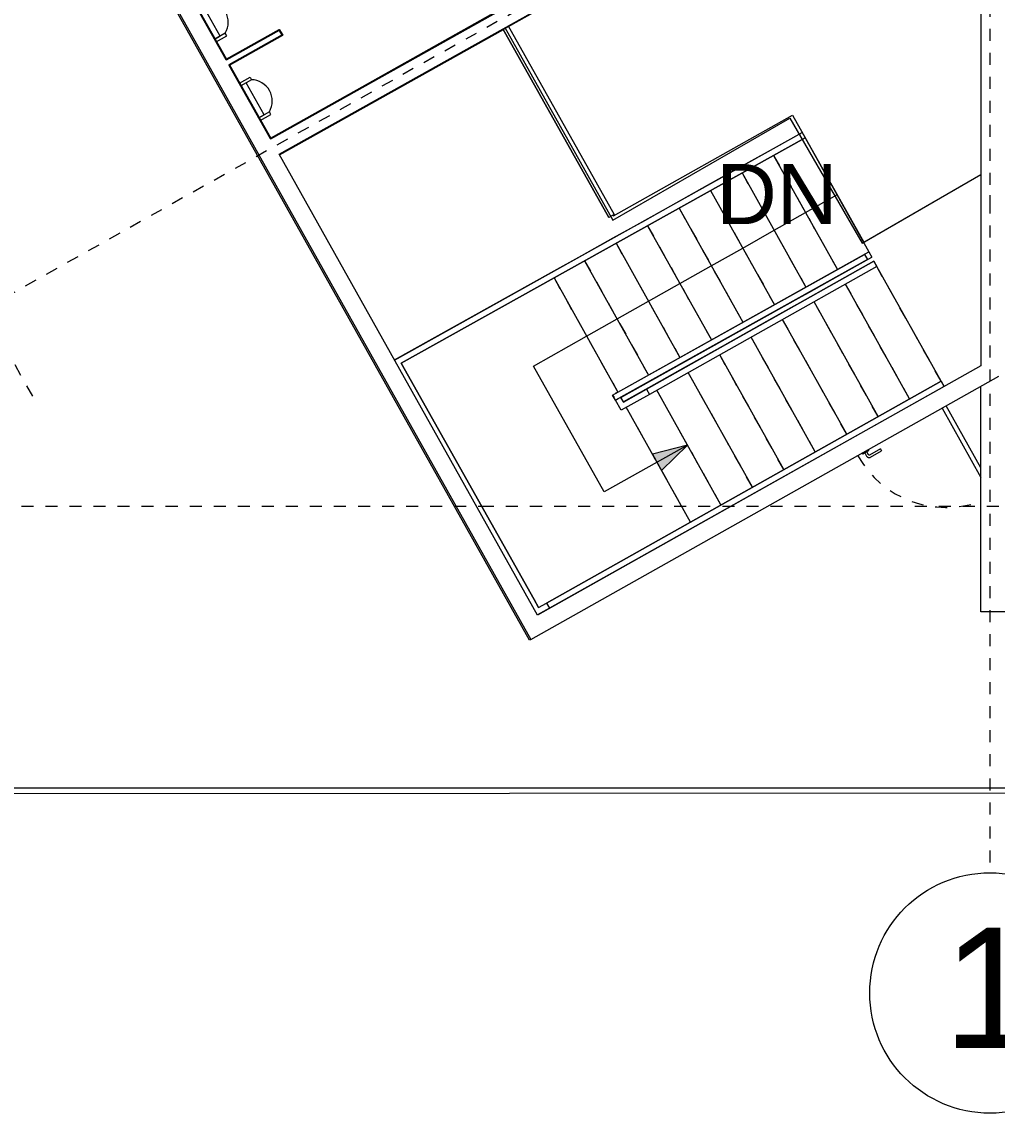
# Model space of a CAD drawing. Header units: metres. Extents: x -10 to 246, y 16 to 113.
# Drawn here: x 2.86 to 10.97, y 43.3 to 52.37 of the extents above; entities that cross this region are included whole.
import ezdxf

# ---------------------------------------------------------------- set-up
doc = ezdxf.new("R2010")
doc.units = ezdxf.units.M
for name, pattern in [('Basculante', [0.004, 0.0025, -0.0015]), ('LineaDiscontinua-1_5mm', [0.003, 0.0015, -0.0015]), ('LíneaDeRejilla', [0.021, 0.012, -0.003, 0.003, -0.003])]:
    doc.linetypes.add(name, pattern=pattern)
for name, color, linetype, lineweight in [('A-BRND', 11, 'Continuous', 5), ('A-DETL-3', 151, 'Continuous', 5), ('A-ESCA', 31, 'Continuous', 5), ('A-MURO', 113, 'Continuous', 9), ('A-PISO', 51, 'Continuous', 9), ('A-PUER', 31, 'Continuous', 5), ('A-WALL', 113, 'Continuous', 18), ('H-HID-APAR', 6, 'Continuous', 5), ('S-ESCA-IDEN', 31, 'Continuous', 5), ('S-REJI', 1, 'Continuous', 5), ('S-REJI-IDEN', 1, 'Continuous', 5)]:
    doc.layers.add(name, color=color, linetype=linetype, lineweight=lineweight)
doc.layers.add('AREAS LIBRES', color=1, linetype='Continuous')
doc.styles.add('Arial_3', font='Arial.ttf', dxfattribs={"height": 0.5})
doc.styles.add('Arial_5', font='Arial.ttf', dxfattribs={"height": 1})

# ---------------------------------------------------------------- blocks, each defined once
blk = doc.blocks.new('Puerta-Batiente-HojaLisa - 900x2200-V12-Nivel 2')
at = {"layer": 'A-PUER'}
for p, q in [((-0.382, 0.075), (-0.382, 0.7354)), ((-0.422, 0.6643), (-0.422, 0.075))]:
    blk.add_line(p, q, dxfattribs=at)
at = {"layer": 'A-PUER', "linetype": 'LineaDiscontinua-1_5mm'}
blk.add_arc((-0.422, 0.075), 0.844, 360, 80.78764, dxfattribs=at)
blk = doc.blocks.new('Manija-Horizontal-SinCerradura - 120-1041476-Nivel 2')
at = {"layer": 'A-PUER'}
for p, q in [((0.12, 0), (0.12, -0.008)), ((0.18, -0.008), (0.18, 0)), ((0.12, -0.008), (0.124, -0.008)), ((0.18, -0.008), (0.12, -0.008)), ((0.14, -0.008), (0.14, -0.038)), ((0.16, -0.038), (0.16, -0.008)), ((0.27, -0.043), (0.165, -0.043)), ((0.165, -0.063), (0.27, -0.063)), ((0.176, -0.008), (0.18, -0.008)), ((0.27, -0.043), (0.27, -0.063))]:
    blk.add_line(p, q, dxfattribs=at)
at = {"layer": 'A-PUER', "flags": 128}
for points in [[(0.14, -0.038), (0.14, -0.039), (0.1401, -0.04), (0.1402, -0.041), (0.1403, -0.042), (0.1405, -0.043), (0.1407, -0.0439), (0.141, -0.0449), (0.1413, -0.0459), (0.1416, -0.0468), (0.142, -0.0477), (0.1424, -0.0486), (0.1428, -0.0495), (0.1433, -0.0504), (0.1438, -0.0513), (0.1444, -0.0521), (0.1449, -0.0529), (0.1456, -0.0537), (0.1462, -0.0545), (0.1469, -0.0552), (0.1476, -0.0559), (0.1483, -0.0566), (0.1491, -0.0573), (0.1499, -0.0579), (0.1507, -0.0585), (0.1515, -0.059), (0.1523, -0.0596), (0.1532, -0.06), (0.1541, -0.0605), (0.155, -0.0609), (0.1559, -0.0613), (0.1569, -0.0616), (0.1578, -0.062), (0.1588, -0.0622), (0.1598, -0.0624), (0.1608, -0.0626), (0.1617, -0.0628), (0.1627, -0.0629), (0.1637, -0.063), (0.1647, -0.063), (0.165, -0.063)], [(0.165, -0.043), (0.1648, -0.043), (0.1646, -0.043), (0.1644, -0.043), (0.1642, -0.0429), (0.164, -0.0429), (0.1638, -0.0429), (0.1636, -0.0428), (0.1634, -0.0427), (0.1632, -0.0427), (0.1631, -0.0426), (0.1629, -0.0425), (0.1627, -0.0424), (0.1625, -0.0423), (0.1623, -0.0422), (0.1622, -0.0421), (0.162, -0.042), (0.1619, -0.0419), (0.1617, -0.0418), (0.1616, -0.0416), (0.1614, -0.0415), (0.1613, -0.0413), (0.1611, -0.0412), (0.161, -0.041), (0.1609, -0.0409), (0.1608, -0.0407), (0.1607, -0.0405), (0.1606, -0.0404), (0.1605, -0.0402), (0.1604, -0.04), (0.1603, -0.0398), (0.1603, -0.0396), (0.1602, -0.0394), (0.1602, -0.0392), (0.1601, -0.039), (0.1601, -0.0388), (0.16, -0.0387), (0.16, -0.0385), (0.16, -0.0383), (0.16, -0.0381), (0.16, -0.038)]]:
    blk.add_lwpolyline(points, dxfattribs=at)
blk = doc.blocks.new('Top Rail Type - Top Rail_Internal_-1175743-Nivel 2')
at = {"layer": 'A-BRND'}
for p, q in [((7.7706, 49.2695), (9.867, 50.4399)), ((9.8914, 50.3963), (7.795, 49.2259)), ((9.867, 50.4399), (9.8914, 50.3963)), ((8.0522, 49.3189), (9.9432, 50.3821)), ((9.9677, 50.3385), (8.0767, 49.2753)), ((9.9432, 50.3821), (9.9677, 50.3385)), ((7.8606, 49.2112), (8.0522, 49.3189)), ((8.0522, 49.3189), (8.0767, 49.2753)), ((7.795, 49.2259), (7.7706, 49.2695)), ((7.7706, 49.2694), (7.7828, 49.2477)), ((7.8141, 49.2939), (7.7924, 49.2817)), ((7.7951, 49.2258), (7.8168, 49.2381)), ((7.8416, 49.1431), (7.7951, 49.2258)), ((7.8387, 49.2503), (7.8606, 49.2112)), ((8.0767, 49.2753), (7.8416, 49.1431))]:
    blk.add_line(p, q, dxfattribs=at)
blk = doc.blocks.new('Top Rail Type - Top Rail_Internal_-V79-Nivel 2')
at = {"layer": 'A-BRND'}
for p, q in [((7.7705, 49.2695), (9.9024, 50.4597)), ((7.8387, 49.2503), (9.9268, 50.416)), ((9.9024, 50.4597), (9.9268, 50.416)), ((9.9432, 50.3821), (8.0522, 49.3189)), ((9.9677, 50.3385), (8.0767, 49.2753)), ((9.9677, 50.3385), (9.9432, 50.3821)), ((8.0522, 49.3189), (7.8606, 49.2112)), ((7.8416, 49.1431), (7.7951, 49.2258)), ((7.8606, 49.2112), (7.8387, 49.2503)), ((8.0767, 49.2753), (7.8416, 49.1431))]:
    blk.add_line(p, q, dxfattribs=at)
blk = doc.blocks.new('Top Rail Type - Top Rail_Internal_-1175757-Nivel 2')
at = {"layer": 'A-BRND'}
for p, q in [((5.958, 49.5608), (9.3477, 51.4532)), ((9.3721, 51.4096), (6.0133, 49.5344)), ((9.3477, 51.4532), (9.3721, 51.4096)), ((6.0133, 49.5344), (7.1191, 47.5676)), ((7.2213, 47.539), (10.504, 49.3847)), ((10.5285, 49.3411), (7.2458, 47.4954)), ((10.504, 49.3847), (10.5285, 49.3411)), ((7.1191, 47.5676), (7.1559, 47.5022)), ((7.2458, 47.4954), (7.1469, 47.4398)), ((7.1559, 47.5022), (7.2213, 47.539)), ((7.2213, 47.539), (7.2458, 47.4954))]:
    blk.add_line(p, q, dxfattribs=at)
blk = doc.blocks.new('Top Rail Type - Top Rail_Internal_-V80-Nivel 2')
at = {"layer": 'A-BRND'}
for p, q in [((5.958, 49.5608), (9.3477, 51.4532)), ((6.0133, 49.5344), (9.3721, 51.4096)), ((9.3477, 51.4532), (9.3721, 51.4096)), ((7.1191, 47.5676), (6.0133, 49.5344)), ((10.504, 49.3847), (7.2213, 47.539)), ((10.5285, 49.3411), (7.2458, 47.4954)), ((10.5285, 49.3411), (10.504, 49.3847)), ((7.1559, 47.5022), (7.1191, 47.5676))]:
    blk.add_line(p, q, dxfattribs=at)
blk = doc.blocks.new('Top Rail Type - Top Rail_Internal_-1329604-Nivel 2')
at = {"layer": 'A-BRND'}
for p, q in [((7.7394, 50.7465), (6.8593, 52.3167)), ((6.9029, 52.3411), (7.783, 50.771)), ((7.783, 50.771), (7.7394, 50.7465))]:
    blk.add_line(p, q, dxfattribs=at)
blk = doc.blocks.new('Top Rail Type - Top Rail_Internal_-V88-Nivel 2')
at = {"layer": 'A-BRND'}
for p, q in [((6.8593, 52.3167), (7.7394, 50.7465)), ((6.9029, 52.3411), (7.783, 50.771)), ((7.783, 50.771), (7.7394, 50.7465))]:
    blk.add_line(p, q, dxfattribs=at)
blk = doc.blocks.new('M_Urinal-2D - M_Urinal-2D-V105-Nivel 2')
at = {"layer": 'H-HID-APAR'}
for p, q in [((-0.2869, 0.075), (-0.2869, 0.1766)), ((-0.2869, 0.1766), (-0.2615, 0.1766)), ((-0.2615, 0.1766), (-0.2615, 0.075)), ((0.0433, 0.1258), (-0.2615, 0.1258)), ((-0.2615, 0.1258), (-0.2615, 0.075)), ((0.0692, 0.1766), (0.0433, 0.1766)), ((0.0433, 0.1766), (0.0433, 0.075)), ((0.0433, 0.075), (0.0433, 0.1258)), ((0.0692, 0.075), (0.0692, 0.1766)), ((-0.2615, 0.075), (-0.2869, 0.075)), ((-0.2615, 0.075), (0.0433, 0.075)), ((0.0433, 0.075), (0.0692, 0.075))]:
    blk.add_line(p, q, dxfattribs=at)
blk.add_arc((-0.1091, 0.0862), 0.1772, 30.67011, 149.32989, dxfattribs=at)
blk = doc.blocks.new('Grid - 4mm-563819-Nivel 2')
at = {"layer": 'S-REJI-IDEN'}
blk.add_circle((0, 0), 0.004, dxfattribs=at)

msp = doc.modelspace()

# ---------------------------------------------------------------- hatches: boundary and pattern name
at = {"layer": 'S-ESCA-IDEN'}
msp.add_hatch(color=256, dxfattribs=at).paths.add_polyline_path([(8.1785, 48.6425), (8.3942, 48.8533), (8.1024, 48.7787)], flags=0)

# ---------------------------------------------------------------- linework, layer by layer
at = {"layer": 'A-DETL-3'}
for p, q in [((6.8759, 52.3259), (7.4633, 51.278)), ((7.7743, 50.7231), (9.2466, 51.5731)), ((9.2466, 51.5731), (9.8466, 50.5339)), ((7.4633, 51.278), (7.7743, 50.7231)), ((9.8466, 50.5339), (10.8351, 51.1046))]:
    msp.add_line(p, q, dxfattribs=at)
at = {"layer": 'A-ESCA'}
for p, q in [((9.0857, 51.3074), (9.3475, 51.4536)), ((9.3721, 51.4096), (9.9024, 50.4597)), ((8.8237, 51.1612), (9.0857, 51.3074)), ((9.1102, 51.2634), (9.6406, 50.3135)), ((8.5618, 51.0149), (8.8237, 51.1612)), ((8.8483, 51.1172), (9.3786, 50.1673)), ((8.2998, 50.8687), (8.5618, 51.0149)), ((8.5864, 50.9709), (9.1167, 50.021)), ((8.0379, 50.7224), (8.2998, 50.8687)), ((8.3244, 50.8247), (8.8547, 49.8748)), ((7.776, 50.5762), (8.0379, 50.7224)), ((8.0625, 50.6784), (8.5928, 49.7285)), ((7.514, 50.43), (7.776, 50.5762)), ((7.8005, 50.5322), (8.3308, 49.5823)), ((7.2598, 50.288), (7.514, 50.43)), ((9.6651, 50.2695), (9.927, 50.4157)), ((7.5386, 50.386), (8.0689, 49.4361)), ((9.943, 50.3824), (9.6835, 50.2366)), ((10.504, 49.3847), (9.9677, 50.3385)), ((5.9578, 49.5611), (7.2598, 50.288)), ((7.2843, 50.244), (7.8147, 49.2941)), ((9.4032, 50.1233), (9.6651, 50.2695)), ((9.6835, 50.2366), (9.422, 50.0895)), ((9.1412, 49.977), (9.4032, 50.1233)), ((10.2415, 49.2371), (9.7081, 50.1926)), ((9.422, 50.0895), (9.1605, 49.9425)), ((9.98, 49.0901), (9.4466, 50.0455)), ((8.8793, 49.8308), (9.1412, 49.977)), ((9.1605, 49.9425), (8.899, 49.7955)), ((9.7185, 48.9431), (9.1851, 49.8985)), ((8.6174, 49.6845), (8.8793, 49.8308)), ((8.899, 49.7955), (8.6375, 49.6485)), ((9.457, 48.796), (8.9236, 49.7515)), ((8.3554, 49.5383), (8.6174, 49.6845)), ((8.6375, 49.6485), (8.376, 49.5014)), ((9.1955, 48.649), (8.6621, 49.6044)), ((8.0935, 49.3921), (8.3554, 49.5383)), ((8.376, 49.5014), (8.1145, 49.3544)), ((7.8392, 49.2501), (8.0935, 49.3921)), ((8.934, 48.502), (8.4006, 49.4574)), ((8.1145, 49.3544), (7.8608, 49.2118)), ((8.6725, 48.3549), (8.1391, 49.3104)), ((7.8608, 49.2118), (7.8392, 49.2501)), ((7.8609, 49.2113), (7.8392, 49.2501)), ((8.4187, 48.2122), (7.8853, 49.1677))]:
    msp.add_line(p, q, dxfattribs=at)
at = {"layer": 'A-ESCA', "linetype": 'Basculante'}
for p, q in [((9.1102, 51.2634), (9.6406, 50.3135)), ((8.8483, 51.1172), (9.3786, 50.1673)), ((8.5864, 50.9709), (9.1167, 50.021)), ((8.3244, 50.8247), (8.8547, 49.8748)), ((8.0625, 50.6784), (8.5928, 49.7285)), ((7.8005, 50.5322), (8.3308, 49.5823)), ((7.5386, 50.386), (8.0689, 49.4361)), ((10.504, 49.3847), (9.9677, 50.3385)), ((7.2843, 50.244), (7.8147, 49.2941)), ((10.2415, 49.2371), (9.7081, 50.1926)), ((9.98, 49.0901), (9.4466, 50.0455)), ((9.7185, 48.9431), (9.1851, 49.8985)), ((9.457, 48.796), (8.9236, 49.7515)), ((9.1955, 48.649), (8.6621, 49.6044)), ((8.934, 48.502), (8.4006, 49.4574)), ((8.6725, 48.3549), (8.1391, 49.3104)), ((7.8609, 49.2113), (7.8392, 49.2501)), ((8.4187, 48.2122), (7.8853, 49.1677))]:
    msp.add_line(p, q, dxfattribs=at)
at = {"layer": 'A-MURO'}
for p, q in [((7.0791, 47.2291), (1.2578, 57.6142)), ((8.1764, 53.0477), (5.0009, 51.2677)), ((4.5573, 52.0595), (4.9824, 52.2987)), ((10.8351, 47.4669), (10.8351, 49.341)), ((54.4615, 47.4669), (10.8351, 47.4669)), ((7.0897, 47.2351), (7.0791, 47.2291))]:
    msp.add_line(p, q, dxfattribs=at)
at = {"layer": 'A-PISO'}
for p, q in [((5.0009, 51.2677), (6.8624, 52.3111)), ((7.779, 50.7615), (9.2688, 51.5966)), ((9.2688, 51.5966), (9.8601, 50.5417)), ((9.8601, 50.5417), (10.8351, 51.1046)), ((7.7759, 50.7669), (7.779, 50.7615)), ((-5.5577, 46.0009), (54.4615, 46.0009)), ((46.016, 45.9819), (-5.5577, 45.9467))]:
    msp.add_line(p, q, dxfattribs=at)
at = {"layer": 'A-WALL'}
for p, q in [((1.261, 57.6332), (7.0897, 47.2351)), ((4.998, 51.2733), (8.1839, 53.0592)), ((4.5579, 52.0584), (4.2157, 52.669)), ((10.8351, 52.4829), (10.8351, 49.5131)), ((6.7566, 52.431), (4.9247, 51.4042)), ((5.0001, 52.3062), (4.5579, 52.0584)), ((5.0245, 52.2626), (5.0001, 52.3062)), ((4.5824, 52.0148), (5.0245, 52.2626)), ((4.9247, 51.4042), (4.5824, 52.0148)), ((7.1471, 47.4394), (4.998, 51.2733)), ((10.8351, 49.5131), (7.1471, 47.4394)), ((7.0897, 47.2351), (10.9851, 49.4253))]:
    msp.add_line(p, q, dxfattribs=at)
at = {"layer": 'AREAS LIBRES'}
msp.add_lwpolyline([(4.2157, 52.669), (4.5573, 52.0595), (4.999, 52.3081), (5.0245, 52.2626), (4.5824, 52.0148), (4.9247, 51.4042), (7.9797, 53.1167)], dxfattribs=at)
at = {"layer": 'S-ESCA-IDEN'}
for p, q in [((9.3761, 50.7872), (9.6373, 50.9346)), ((9.1148, 50.6397), (9.3761, 50.7872)), ((8.8536, 50.4922), (9.1148, 50.6397)), ((8.5923, 50.3448), (8.8536, 50.4922)), ((8.3311, 50.1973), (8.5923, 50.3448)), ((8.0698, 50.0498), (8.3311, 50.1973)), ((7.8086, 49.9023), (8.0698, 50.0498)), ((7.555, 49.7592), (7.8086, 49.9023)), ((7.1119, 49.509), (7.555, 49.7592)), ((7.7018, 48.464), (7.1119, 49.509)), ((8.3942, 48.8533), (8.1024, 48.7787)), ((8.3942, 48.8533), (8.1404, 48.7106)), ((8.1785, 48.6425), (8.3942, 48.8533)), ((8.1024, 48.7787), (8.1785, 48.6425)), ((8.1404, 48.7106), (7.7018, 48.464))]:
    msp.add_line(p, q, dxfattribs=at)
at = {"layer": 'S-REJI', "linetype": 'LíneaDeRejilla'}
for p, q in [((50.4265, 76.824), (2.5374, 49.98)), ((10.9101, 56.5169), (10.9101, 50.9317)), ((2.9478, 49.2588), (-0.1176, 54.7054)), ((10.9101, 50.9317), (10.9101, 50.8809)), ((10.9101, 50.8809), (10.9101, 45.2956)), ((6.7534, 48.3419), (0.5034, 48.3419)), ((50.3839, 48.3419), (6.7534, 48.3419))]:
    msp.add_line(p, q, dxfattribs=at)

# ---------------------------------------------------------------- block references
at = {"layer": 'A-BRND'}
for name in ['Top Rail Type - Top Rail_Internal_-1329604-Nivel 2', 'Top Rail Type - Top Rail_Internal_-V88-Nivel 2', 'Top Rail Type - Top Rail_Internal_-1175757-Nivel 2', 'Top Rail Type - Top Rail_Internal_-V80-Nivel 2', 'Top Rail Type - Top Rail_Internal_-V79-Nivel 2', 'Top Rail Type - Top Rail_Internal_-1175743-Nivel 2']:
    msp.add_blockref(name, (0, 0), dxfattribs=at)
at = {"layer": 'A-PUER'}
for name, p, rotation in [('Puerta-Batiente-HojaLisa - 900x2200-V12-Nivel 2', (10.1417, 49.0372), 209.3467899072184), ('Manija-Horizontal-SinCerradura - 120-1041476-Nivel 2', (9.7427, 48.7267), 29.3467899072186)]:
    msp.add_blockref(name, p, dxfattribs=dict(at, rotation=rotation))
at = {"layer": 'H-HID-APAR', "rotation": 299.272590305757}
for p in [(4.3746, 52.2321), (4.7413, 51.5779)]:
    msp.add_blockref('M_Urinal-2D - M_Urinal-2D-V105-Nivel 2', p, dxfattribs=at)
at = {"layer": 'S-REJI-IDEN', "xscale": 249.9999999999999, "yscale": 249.9999999999999, "zscale": 249.9999999999999, "rotation": 180}
msp.add_blockref('Grid - 4mm-563819-Nivel 2', (10.9101, 44.2956), dxfattribs=at)

# ---------------------------------------------------------------- texts
at = {"layer": 'S-ESCA-IDEN', "insert": (8.6327, 51.1914), "char_height": 0.5, "width": 1.205476, "attachment_point": 1, "line_spacing_factor": 0.941778, "style": 'Arial_3'}
msp.add_mtext('DN', dxfattribs=at)
at = {"layer": 'S-REJI-IDEN', "insert": (10.9104, 44.839), "char_height": 1, "width": 0.930438, "attachment_point": 2, "line_spacing_factor": 0.941778, "style": 'Arial_5'}
msp.add_mtext('1', dxfattribs=at)

doc.saveas('drawing.dxf')
